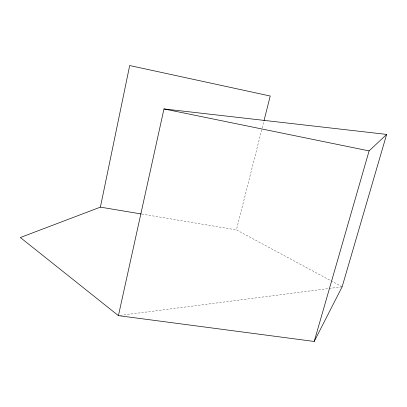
<?xml version="1.0" encoding="UTF-8"?>
<svg xmlns="http://www.w3.org/2000/svg" width="407" height="407" viewBox="0 0 407 407"><rect width="100%" height="100%" fill="white"/><g stroke="black" fill="none" stroke-linecap="round" stroke-linejoin="round"><path stroke-width="0.31" stroke-dasharray="2.04 1.53" d="M342.145 286.787L236.426 229.894L262.006 128.571M262.159 127.956L263.863 121.2M120.314 315.4L341.514 286.869M141.773 214.057L236.426 229.894"/><path stroke-width="0.61" d="M118.422 315.644L163.975 108.939L386.65 134.407L342.145 286.787L314.204 341.458L118.422 315.644L20.35 237.525L100.402 207.132L129.691 65.542L270.223 96.021L264.021 120.589M314.204 341.458L369.088 150.905L386.65 134.407M100.402 207.132L141.148 213.95M163.975 108.939L369.088 150.905"/></g></svg>
